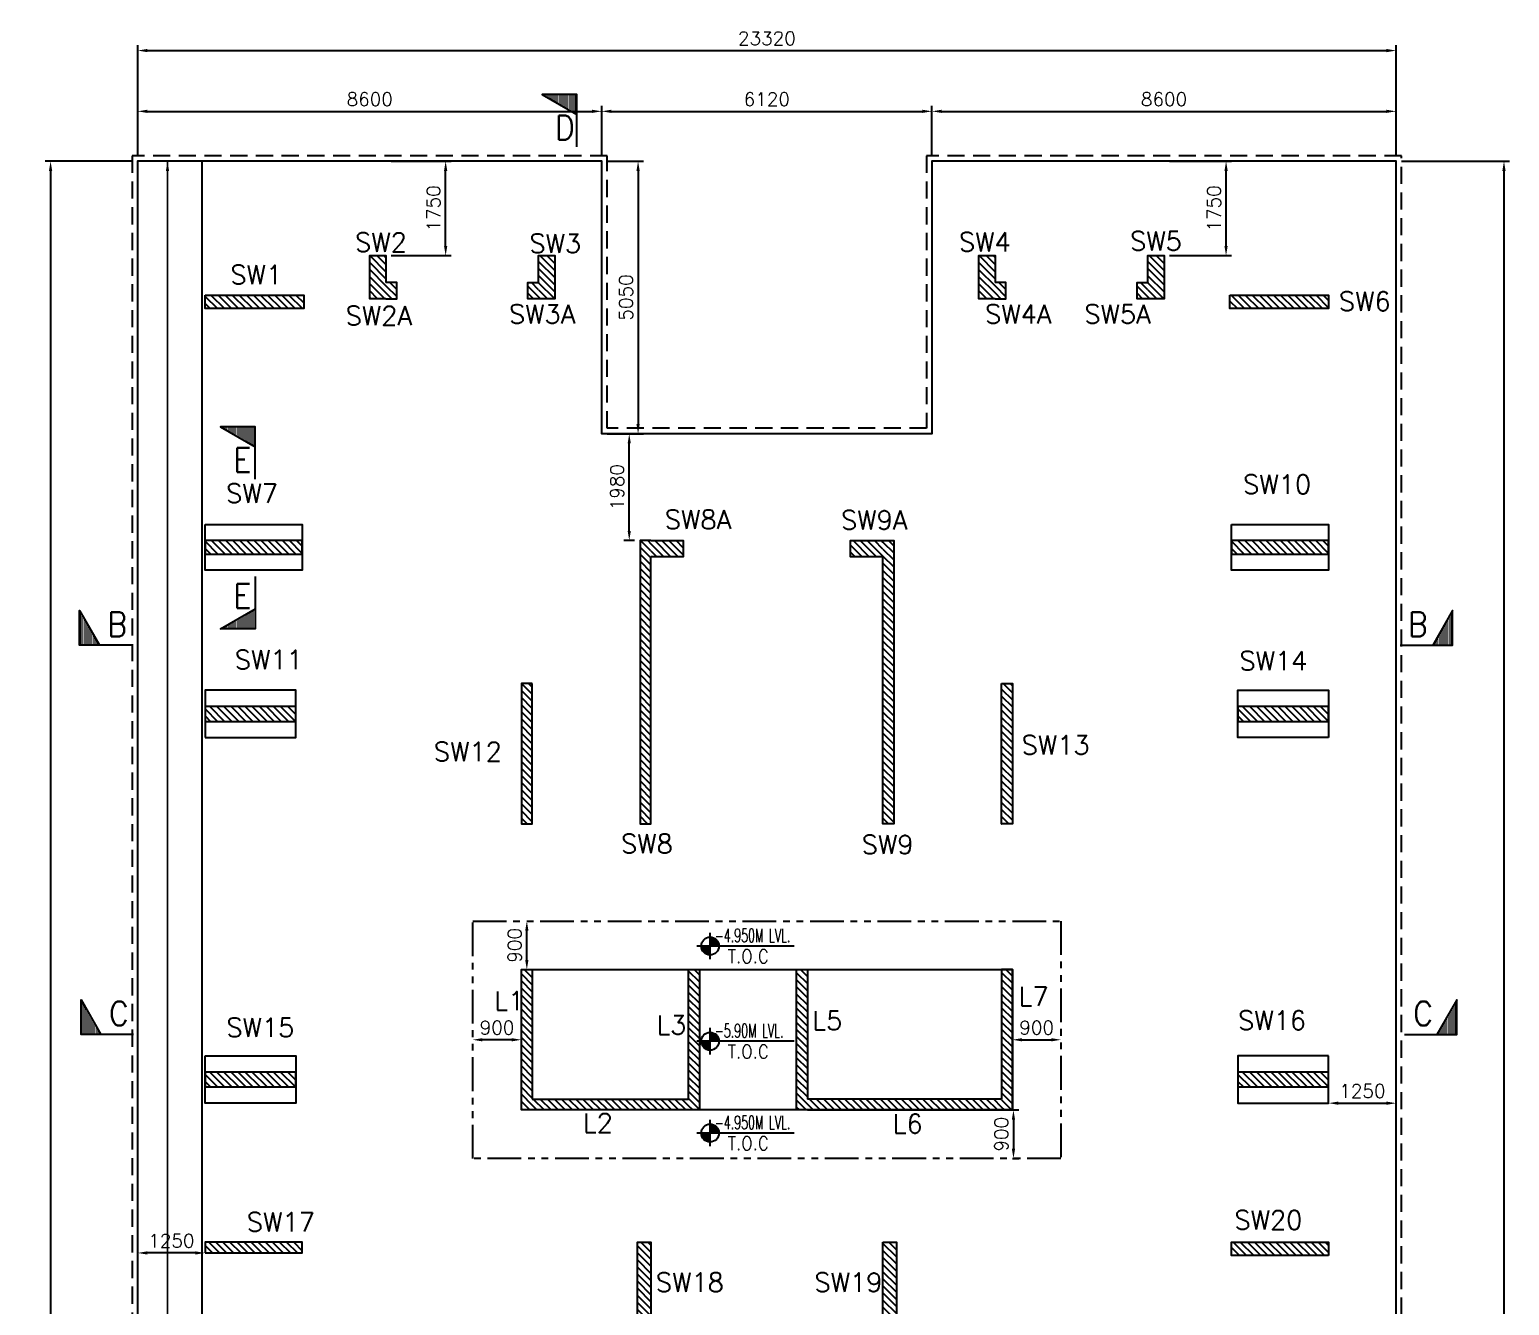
# Model space of a CAD drawing. Extents: x 493682 to 1244665, y -124941 to -2846.
# Drawn here: x 532497 to 559919, y -26829 to -3188 of the extents above; entities that cross this region are included whole.
import ezdxf

# ---------------------------------------------------------------- set-up
doc = ezdxf.new("R2010")
doc.units = 0
doc.header["$MEASUREMENT"] = 0
doc.header["$PDMODE"] = 34
doc.header["$PDSIZE"] = 50
doc.linetypes.add('HIDDEN', pattern=[9.525, 6.35, -3.175])
doc.linetypes.add('PHANTOM4', pattern=[0.625, 0.3125, -0.0625, 0.0625, -0.0625, 0.0625, -0.0625])
for name, color, linetype in [('001 Y.DIR', 92, 'Continuous'), ('003 5.875M', 123, 'Continuous'), ('02BEAM TEXT', 3, 'Continuous'), ('04 FOOTING', 2, 'Continuous'), ('16 SECT-MKD', 1, 'Continuous'), ('16 SECT-NO', 1, 'Continuous'), ('18 COL. TEXT', 1, 'Continuous'), ('19 COLUMN', 1, 'Continuous'), ('22222', 63, 'Continuous'), ('25 hatch', 8, 'Continuous'), ('26 HT (PCC)', 8, 'Continuous')]:
    doc.layers.add(name, color=color, linetype=linetype)
doc.styles.add('ROMAND', font='simplex.shx', dxfattribs={"width": 0.85})
doc.styles.add('ROMANS', font='simplex.shx')
doc.dimstyles.new('SDU-II', dxfattribs={"dimscale": 100, "dimtxt": 2.5, "dimasz": 1.8, "dimexe": 1, "dimexo": 1, "dimgap": 1, "dimtad": 1, "dimdec": 0, "dimzin": 0, "dimdsep": 46, "dimtxsty": 'ROMANS', "dimcen": 0.09, "dimclrd": 5, "dimclre": 5, "dimclrt": 4, "dimadec": 0, "dimazin": 0, "dimtfac": 1, "dimtdec": 0, "dimtmove": 1, "dimatfit": 3, "dimfxl": 1, "dimtolj": 1, "dimtzin": 0, "dimlwd": 9, "dimlwe": 0, "dimarcsym": 1})
doc.dimstyles.get("Standard").update_dxf_attribs({"dimscale": 100, "dimtxt": 2.5, "dimasz": 1.8, "dimexe": 1, "dimexo": 1, "dimgap": 1, "dimtad": 1, "dimdec": 0, "dimzin": 0, "dimdsep": 46, "dimtxsty": 'ROMANS', "dimcen": 0, "dimclrd": 5, "dimclre": 5, "dimclrt": 4, "dimadec": 0, "dimazin": 0, "dimtfac": 1, "dimtdec": 4, "dimtofl": 0, "dimtmove": 2, "dimatfit": 3, "dimfxl": 1, "dimtolj": 1, "dimtzin": 0, "dimlwe": -1, "dimarcsym": 0})
pattern_1 = [(90, (614748.69, -54345.496), (-19.2, 4e-15), [0, -19.2])]
pattern_2 = [(90, (477646.1, -54345.496), (19.2, 4e-15), [0, -19.2])]
pattern_3 = [(90, (614718.282, -47132.961), (-19.2, 4e-15), [0, -19.2])]
pattern_4 = [(90, (477568.533, -47132.961), (19.2, 4e-15), [0, -19.2])]
pattern_5 = [(315, (-18882.915, -74416.34), (65.63609, 65.63609), [])]

# ---------------------------------------------------------------- blocks, each defined once
blk = doc.blocks.new('*D0')
at = {"color": 5, "linetype": 'Continuous', "transparency": 16777216}
for p, q in [((557920, -5627), (559919, -5627)), ((557920, -56907), (559919, -56907))]:
    blk.add_line(p, q, dxfattribs=at)
at = {"color": 5, "linetype": 'Continuous', "lineweight": -2, "transparency": 16777216}
blk.add_line((559819, -5807), (559819, -56727), dxfattribs=at)
at = {"color": 5, "transparency": 16777216}
for points in [[(559849, -5807), (559789, -5807), (559819, -5627)], [(559789, -56727), (559849, -56727), (559819, -56907)]]:
    blk.add_solid(points, dxfattribs=at)
at = {"layer": 'DEFPOINTS', "color": 0, "transparency": 16777216}
for p in [(557820, -5627), (557820, -56907), (559819, -56907)]:
    blk.add_point(p, dxfattribs=at)
at = {"color": 4, "transparency": 16777216, "insert": (559594, -31267), "char_height": 250, "attachment_point": 5, "rotation": 90, "style": 'ROMANS'}
blk.add_mtext('\\A1;51280', dxfattribs=at)
blk = doc.blocks.new('*D1')
at = {"color": 5, "linetype": 'Continuous', "transparency": 16777216}
for p, q in [((534500, -5527), (534500, -4603)), ((543099, -5527), (543099, -4603))]:
    blk.add_line(p, q, dxfattribs=at)
at = {"color": 5, "linetype": 'Continuous', "lineweight": -2, "transparency": 16777216}
blk.add_line((534680, -4703), (542919, -4703), dxfattribs=at)
at = {"color": 5, "transparency": 16777216}
for points in [[(534680, -4673), (534680, -4733), (534500, -4703)], [(542919, -4733), (542919, -4673), (543099, -4703)]]:
    blk.add_solid(points, dxfattribs=at)
at = {"layer": 'DEFPOINTS', "color": 0, "transparency": 16777216}
for p in [(543099, -4703), (534500, -5627), (543099, -5627)]:
    blk.add_point(p, dxfattribs=at)
at = {"color": 4, "transparency": 16777216, "insert": (538800, -4478), "char_height": 250, "attachment_point": 5, "style": 'ROMANS'}
blk.add_mtext('\\A1;8600', dxfattribs=at)
blk = doc.blocks.new('*D2')
at = {"color": 5, "linetype": 'Continuous', "transparency": 16777216}
for p, q in [((543099, -5527), (543099, -4603)), ((549219, -5527), (549219, -4603))]:
    blk.add_line(p, q, dxfattribs=at)
at = {"color": 5, "linetype": 'Continuous', "lineweight": -2, "transparency": 16777216}
blk.add_line((543279, -4703), (549039, -4703), dxfattribs=at)
at = {"color": 5, "transparency": 16777216}
for points in [[(543279, -4673), (543279, -4733), (543099, -4703)], [(549039, -4733), (549039, -4673), (549219, -4703)]]:
    blk.add_solid(points, dxfattribs=at)
at = {"layer": 'DEFPOINTS', "color": 0, "transparency": 16777216}
for p in [(549219, -4703), (543099, -5627), (549219, -5627)]:
    blk.add_point(p, dxfattribs=at)
at = {"color": 4, "transparency": 16777216, "insert": (546159, -4478), "char_height": 250, "attachment_point": 5, "style": 'ROMANS'}
blk.add_mtext('\\A1;6120', dxfattribs=at)
blk = doc.blocks.new('*D3')
at = {"color": 5, "linetype": 'Continuous', "transparency": 16777216}
for p, q in [((549219, -5527), (549219, -4603)), ((557820, -5527), (557820, -4603))]:
    blk.add_line(p, q, dxfattribs=at)
at = {"color": 5, "linetype": 'Continuous', "lineweight": -2, "transparency": 16777216}
blk.add_line((549399, -4703), (557640, -4703), dxfattribs=at)
at = {"color": 5, "transparency": 16777216}
for points in [[(549399, -4673), (549399, -4733), (549219, -4703)], [(557640, -4733), (557640, -4673), (557820, -4703)]]:
    blk.add_solid(points, dxfattribs=at)
at = {"layer": 'DEFPOINTS', "color": 0, "transparency": 16777216}
for p in [(557820, -4703), (549219, -5627), (557820, -5627)]:
    blk.add_point(p, dxfattribs=at)
at = {"color": 4, "transparency": 16777216, "insert": (553519, -4478), "char_height": 250, "attachment_point": 5, "style": 'ROMANS'}
blk.add_mtext('\\A1;8600', dxfattribs=at)
blk = doc.blocks.new('*D4')
at = {"color": 5, "linetype": 'Continuous', "transparency": 16777216}
for p, q in [((534500, -5527), (534500, -3477)), ((557820, -5527), (557820, -3477))]:
    blk.add_line(p, q, dxfattribs=at)
at = {"color": 5, "linetype": 'Continuous', "lineweight": -2, "transparency": 16777216}
blk.add_line((534680, -3577), (557640, -3577), dxfattribs=at)
at = {"color": 5, "transparency": 16777216}
for points in [[(534680, -3547), (534680, -3607), (534500, -3577)], [(557640, -3607), (557640, -3547), (557820, -3577)]]:
    blk.add_solid(points, dxfattribs=at)
at = {"layer": 'DEFPOINTS', "color": 0, "transparency": 16777216}
for p in [(557820, -3577), (534500, -5627), (557820, -5627)]:
    blk.add_point(p, dxfattribs=at)
at = {"color": 4, "transparency": 16777216, "insert": (546160, -3352), "char_height": 250, "attachment_point": 5, "style": 'ROMANS'}
blk.add_mtext('\\A1;23320', dxfattribs=at)
blk = doc.blocks.new('*D5')
at = {"color": 5, "linetype": 'Continuous', "transparency": 16777216}
for p, q in [((534400, -5627), (532786, -5627)), ((534400, -55397), (532786, -55397))]:
    blk.add_line(p, q, dxfattribs=at)
at = {"color": 5, "linetype": 'Continuous', "lineweight": -2, "transparency": 16777216}
blk.add_line((532886, -5807), (532886, -55217), dxfattribs=at)
at = {"color": 5, "transparency": 16777216}
for points in [[(532916, -5807), (532856, -5807), (532886, -5627)], [(532856, -55217), (532916, -55217), (532886, -55397)]]:
    blk.add_solid(points, dxfattribs=at)
at = {"layer": 'DEFPOINTS', "color": 0, "transparency": 16777216}
for p in [(534500, -5627), (532886, -55397), (534500, -55397)]:
    blk.add_point(p, dxfattribs=at)
at = {"color": 4, "transparency": 16777216, "insert": (532661, -30512), "char_height": 250, "attachment_point": 5, "rotation": 90, "style": 'ROMANS'}
blk.add_mtext('\\A1;49770', dxfattribs=at)
blk = doc.blocks.new('*D16')
at = {"color": 5, "linetype": 'Continuous', "transparency": 16777216}
for p, q in [((543709, -10677), (543509, -10677)), ((543709, -12657), (543509, -12657))]:
    blk.add_line(p, q, dxfattribs=at)
at = {"color": 5, "linetype": 'Continuous', "lineweight": -2, "transparency": 16777216}
blk.add_line((543609, -12477), (543609, -10857), dxfattribs=at)
at = {"color": 5, "transparency": 16777216}
for points in [[(543639, -10857), (543579, -10857), (543609, -10677)], [(543579, -12477), (543639, -12477), (543609, -12657)]]:
    blk.add_solid(points, dxfattribs=at)
at = {"layer": 'DEFPOINTS', "color": 0, "transparency": 16777216}
for p in [(543609, -10677), (543809, -10677), (543809, -12657)]:
    blk.add_point(p, dxfattribs=at)
at = {"color": 4, "transparency": 16777216, "insert": (543384, -11667), "char_height": 250, "attachment_point": 5, "rotation": 90, "style": 'ROMANS'}
blk.add_mtext('\\A1;1980', dxfattribs=at)
blk = doc.blocks.new('zw$DB44')
at = {"layer": '25 hatch', "linetype": 'Continuous', "ltscale": 5}
h = blk.add_hatch(dxfattribs=at)
h.set_pattern_fill('ANSI31', color=256, scale=29.235733, angle=270, style=0)
h.set_pattern_definition(pattern_5)
h.paths.add_polyline_path([(-150, 0), (150, 0), (150, -800), (-150, -800)])
h = blk.add_hatch(dxfattribs=at)
h.set_pattern_fill('ANSI31', color=256, scale=29.235733, angle=270, style=0)
h.set_pattern_definition(pattern_5)
h.paths.add_polyline_path([(14270, 0), (14570, 0), (14570, -800), (14270, -800)])
h = blk.add_hatch(dxfattribs=at)
h.set_pattern_fill('ANSI31', color=256, scale=29.235733, angle=270, style=0)
h.set_pattern_definition(pattern_5)
h.paths.add_polyline_path([(2980, 0), (3280, 0), (3280, -800), (2980, -800)])
h = blk.add_hatch(dxfattribs=at)
h.set_pattern_fill('ANSI31', color=256, scale=29.235733, angle=270, style=0)
h.set_pattern_definition(pattern_5)
h.paths.add_polyline_path([(11140, 0), (11440, 0), (11440, -800), (11140, -800)])
h = blk.add_hatch(dxfattribs=at)
h.set_pattern_fill('ANSI31', color=256, scale=29.235733, angle=270, style=0)
h.set_pattern_definition(pattern_5)
h.paths.add_polyline_path([(150, -800), (350, -800), (350, -500), (150, -500)])
h = blk.add_hatch(dxfattribs=at)
h.set_pattern_fill('ANSI31', color=256, scale=29.235733, angle=270, style=0)
h.set_pattern_definition(pattern_5)
h.paths.add_polyline_path([(2780, -500), (2980, -500), (2980, -800), (2780, -800)])
h = blk.add_hatch(dxfattribs=at)
h.set_pattern_fill('ANSI31', color=256, scale=29.235733, angle=270, style=0)
h.set_pattern_definition(pattern_5)
h.paths.add_polyline_path([(11440, -800), (11640, -800), (11640, -500), (11440, -500)])
h = blk.add_hatch(dxfattribs=at)
h.set_pattern_fill('ANSI31', color=256, scale=29.235733, angle=270, style=0)
h.set_pattern_definition(pattern_5)
h.paths.add_polyline_path([(14270, -800), (14070, -800), (14070, -500), (14270, -500)])
h = blk.add_hatch(dxfattribs=at)
h.set_pattern_fill('ANSI31', color=256, scale=29.235733, angle=270, style=0)
h.set_pattern_definition(pattern_5)
h.paths.add_polyline_path([(-3200, -731), (-1370, -731), (-1370, -981), (-3200, -981)])
h = blk.add_hatch(dxfattribs=at)
h.set_pattern_fill('ANSI31', color=256, scale=29.235733, angle=270, style=0)
h.set_pattern_definition(pattern_5)
h.paths.add_polyline_path([(15790, -731), (17620, -731), (17620, -981), (15790, -981)])
h = blk.add_hatch(dxfattribs=at)
h.set_pattern_fill('ANSI31', color=256, scale=29.235733, angle=270, style=0)
h.set_pattern_definition([(315, (-18882.915, -73966.34), (65.63609, 65.63609), [])])
h.paths.add_polyline_path([(-3200, -5530), (-3200, -5280), (-1400, -5280), (-1400, -5530)])
h = blk.add_hatch(dxfattribs=at)
h.set_pattern_fill('ANSI31', color=256, scale=29.235733, angle=270, style=0)
h.set_pattern_definition(pattern_5)
h.paths.add_polyline_path([(4860, -10530), (5060, -10530), (5060, -5280), (4860, -5280)])
h = blk.add_hatch(dxfattribs=at)
h.set_pattern_fill('ANSI31', color=256, scale=29.235733, angle=270, style=0)
h.set_pattern_definition(pattern_5)
h.paths.add_polyline_path([(5060, -5280), (5660, -5280), (5660, -5580), (5060, -5580)])
h = blk.add_hatch(dxfattribs=at)
h.set_pattern_fill('ANSI31', color=256, scale=29.235733, angle=270, style=0)
h.set_pattern_definition(pattern_5)
h.paths.add_polyline_path([(8760, -5280), (9360, -5280), (9360, -5580), (8760, -5580)])
h = blk.add_hatch(dxfattribs=at)
h.set_pattern_fill('ANSI31', color=256, scale=29.235733, angle=270, style=0)
h.set_pattern_definition(pattern_5)
h.paths.add_polyline_path([(9360, -5280), (9560, -5280), (9560, -10530), (9360, -10530)])
h = blk.add_hatch(dxfattribs=at)
h.set_pattern_fill('ANSI31', color=256, scale=29.235733, angle=270, style=0)
h.set_pattern_definition([(315, (137.085, -73966.34), (65.63609, 65.63609), [])])
h.paths.add_polyline_path([(15820, -5530), (15820, -5280), (17620, -5280), (17620, -5530)])
h = blk.add_hatch(dxfattribs=at)
h.set_pattern_fill('ANSI31', color=256, scale=29.235733, angle=270, style=0)
h.set_pattern_definition(pattern_5)
h.paths.add_polyline_path([(2860, -7930), (2660, -7930), (2660, -10530), (2860, -10530)])
h = blk.add_hatch(dxfattribs=at)
h.set_pattern_fill('ANSI31', color=256, scale=29.235733, angle=270, style=0)
h.set_pattern_definition(pattern_5)
h.paths.add_polyline_path([(11560, -7930), (11760, -7930), (11760, -10530), (11560, -10530)])
h = blk.add_hatch(dxfattribs=at)
h.set_pattern_fill('ANSI31', color=256, scale=29.235733, angle=270, style=0)
h.set_pattern_definition([(315, (-18882.915, -74841.34), (65.63609, 65.63609), [])])
h.paths.add_polyline_path([(-1520, -8630), (-1520, -8355), (-3200, -8355), (-3200, -8630)])
h = blk.add_hatch(dxfattribs=at)
h.set_pattern_fill('ANSI31', color=256, scale=29.235733, angle=270, style=0)
h.set_pattern_definition([(315, (257.085, -74841.34), (65.63609, 65.63609), [])])
h.paths.add_polyline_path([(17620, -8630), (17620, -8355), (15940, -8355), (15940, -8630)])
h = blk.add_hatch(dxfattribs=at)
h.set_pattern_fill('ANSI31', color=256, scale=29.235733, angle=270, style=0)
h.set_pattern_definition(pattern_5)
h.paths.add_polyline_path([(2860, -15830), (2660, -15830), (2660, -13230), (2860, -13230)])
h = blk.add_hatch(dxfattribs=at)
h.set_pattern_fill('ANSI31', color=256, scale=29.235733, angle=270, style=0)
h.set_pattern_definition(pattern_5)
h.paths.add_polyline_path([(5760, -13230), (5960, -13230), (5960, -15830), (5760, -15830)])
h = blk.add_hatch(dxfattribs=at)
h.set_pattern_fill('ANSI31', color=256, scale=29.235733, angle=270, style=0)
h.set_pattern_definition(pattern_5)
h.paths.add_polyline_path([(7760, -13230), (7960, -13230), (7960, -15830), (7760, -15830)])
h = blk.add_hatch(dxfattribs=at)
h.set_pattern_fill('ANSI31', color=256, scale=29.235733, angle=270, style=0)
h.set_pattern_definition(pattern_5)
h.paths.add_polyline_path([(11560, -15830), (11760, -15830), (11760, -13230), (11560, -13230)])
h = blk.add_hatch(dxfattribs=at)
h.set_pattern_fill('ANSI31', color=256, scale=29.235733, angle=270, style=0)
h.set_pattern_definition([(315, (-18882.915, -81616.34), (65.63609, 65.63609), [])])
h.paths.add_polyline_path([(-1520, -15405), (-1520, -15130), (-3200, -15130), (-3200, -15405)])
h = blk.add_hatch(dxfattribs=at)
h.set_pattern_fill('ANSI31', color=256, scale=29.235733, angle=270, style=0)
h.set_pattern_definition([(315, (257.085, -81616.34), (65.63609, 65.63609), [])])
h.paths.add_polyline_path([(17620, -15405), (17620, -15130), (15940, -15130), (15940, -15405)])
h = blk.add_hatch(dxfattribs=at)
h.set_pattern_fill('ANSI31', color=256, scale=29.235733, angle=270, style=0)
h.set_pattern_definition(pattern_5)
h.paths.add_polyline_path([(5760, -15830), (2860, -15830), (2860, -15630), (5760, -15630)])
h = blk.add_hatch(dxfattribs=at)
h.set_pattern_fill('ANSI31', color=256, scale=29.235733, angle=270, style=0)
h.set_pattern_definition(pattern_5)
h.paths.add_polyline_path([(7960, -15830), (11560, -15830), (11560, -15630), (7960, -15630)])
h = blk.add_hatch(dxfattribs=at)
h.set_pattern_fill('ANSI31', color=256, scale=29.235733, angle=270, style=0)
h.set_pattern_definition(pattern_5)
h.paths.add_polyline_path([(-3200, -18480), (-1400, -18480), (-1400, -18280), (-3200, -18280)])
h = blk.add_hatch(dxfattribs=at)
h.set_pattern_fill('ANSI31', color=256, scale=29.235733, angle=270, style=0)
h.set_pattern_definition(pattern_5)
h.paths.add_polyline_path([(5060, -19705), (4810, -19705), (4810, -18280), (5060, -18280)])
h = blk.add_hatch(dxfattribs=at)
h.set_pattern_fill('ANSI31', color=256, scale=29.235733, angle=270, style=0)
h.set_pattern_definition(pattern_5)
h.paths.add_polyline_path([(9360, -18280), (9610, -18280), (9610, -19705), (9360, -19705)])
h = blk.add_hatch(dxfattribs=at)
h.set_pattern_fill('ANSI31', color=256, scale=29.235733, angle=270, style=0)
h.set_pattern_definition([(315, (-18882.915, -74466.34), (65.63609, 65.63609), [])])
h.paths.add_polyline_path([(17620, -18530), (15820, -18530), (15820, -18280), (17620, -18280)])
at = {"layer": '19 COLUMN'}
for points in [[(150, -800), (-150, -800), (-150, 0), (150, 0), (150, -500)], [(14270, -500), (14270, 0), (14570, 0), (14570, -800), (14270, -800)], [(2980, -500), (2980, 0), (3280, 0), (3280, -800), (2980, -800)], [(11440, -800), (11140, -800), (11140, 0), (11440, 0), (11440, -500)], [(150, -800), (350, -800), (350, -500), (150, -500)], [(2980, -800), (2780, -800), (2780, -500), (2980, -500)], [(11440, -800), (11640, -800), (11640, -500), (11440, -500)], [(14270, -800), (14070, -800), (14070, -500), (14270, -500)], [(5060, -5280), (4860, -5280), (4860, -10530), (5060, -10530), (5060, -5580)], [(5060, -5280), (5660, -5280), (5660, -5580), (5060, -5580)], [(9360, -5580), (8760, -5580), (8760, -5280), (9360, -5280)], [(9360, -5280), (9560, -5280), (9560, -10530), (9360, -10530), (9360, -5580)], [(2860, -15830), (2660, -15830), (2660, -13230), (2860, -13230), (2860, -15630)], [(5760, -15630), (5760, -13230), (5960, -13230), (5960, -15830), (5760, -15830), (5760, -15830)], [(7960, -15830), (7760, -15830), (7760, -13230), (7960, -13230), (7960, -15630)], [(11560, -15830), (11760, -15830), (11760, -13230), (11560, -13230), (11560, -15630)], [(2860, -15630), (5760, -15630)], [(11560, -15630), (7960, -15630)], [(5760, -15830), (2860, -15830), (2860, -15830)], [(7960, -15830), (11560, -15830), (11560, -15830)]]:
    blk.add_lwpolyline(points, dxfattribs=at)
for points in [[(-3200, -731), (-1370, -731), (-1370, -981), (-3200, -981)], [(15790, -731), (17620, -731), (17620, -981), (15790, -981)], [(-3200, -4980), (-1400, -4980), (-1400, -5830), (-3200, -5830)], [(15820, -4980), (17620, -4980), (17620, -5830), (15820, -5830)], [(-1400, -5530), (-1400, -5280), (-3200, -5280), (-3200, -5530)], [(17620, -5530), (17620, -5280), (15820, -5280), (15820, -5530)], [(2860, -7930), (2660, -7930), (2660, -10530), (2860, -10530)], [(11560, -7930), (11760, -7930), (11760, -10530), (11560, -10530)], [(-3200, -8930), (-1520, -8930), (-1520, -8055), (-3200, -8055)], [(17620, -8930), (15940, -8930), (15940, -8055), (17620, -8055)], [(-1520, -8630), (-1520, -8355), (-3200, -8355), (-3200, -8630)], [(17620, -8630), (17620, -8355), (15940, -8355), (15940, -8630)], [(-3200, -14830), (-1520, -14830), (-1520, -15705), (-3200, -15705)], [(17620, -14830), (15940, -14830), (15940, -15705), (17620, -15705)], [(-1520, -15405), (-1520, -15130), (-3200, -15130), (-3200, -15405)], [(17620, -15405), (17620, -15130), (15940, -15130), (15940, -15405)], [(-3200, -18480), (-1400, -18480), (-1400, -18280), (-3200, -18280)], [(5060, -19705), (4810, -19705), (4810, -18280), (5060, -18280)], [(9360, -18280), (9610, -18280), (9610, -19705), (9360, -19705)], [(17620, -18530), (15820, -18530), (15820, -18280), (17620, -18280)]]:
    blk.add_lwpolyline(points, close=True, dxfattribs=at)
blk = doc.blocks.new('*D37')
at = {"color": 5, "linetype": 'Continuous', "transparency": 16777216}
for p, q in [((541709, -19707), (541811, -19707)), ((541709, -20607), (541811, -20607))]:
    blk.add_line(p, q, dxfattribs=at)
at = {"color": 5, "linetype": 'Continuous', "lineweight": -2, "transparency": 16777216}
blk.add_line((541711, -20427), (541711, -19887), dxfattribs=at)
at = {"color": 5, "transparency": 16777216}
for points in [[(541741, -19887), (541681, -19887), (541711, -19707)], [(541681, -20427), (541741, -20427), (541711, -20607)]]:
    blk.add_solid(points, dxfattribs=at)
at = {"layer": 'DEFPOINTS', "color": 0, "transparency": 16777216}
for p in [(541609, -19707), (541711, -19707), (541609, -20607)]:
    blk.add_point(p, dxfattribs=at)
at = {"color": 4, "transparency": 16777216, "insert": (541486, -20157), "char_height": 250, "attachment_point": 5, "rotation": 90, "style": 'ROMANS'}
blk.add_mtext('\\A1;900', dxfattribs=at)
blk = doc.blocks.new('*D38')
at = {"color": 5, "linetype": 'Continuous', "lineweight": -2, "transparency": 16777216}
blk.add_line((541429, -21907), (540889, -21907), dxfattribs=at)
at = {"color": 5, "linetype": 'Continuous', "transparency": 16777216}
for p, q in [((540709, -22007), (540709, -22007)), ((541609, -22007), (541609, -22007))]:
    blk.add_line(p, q, dxfattribs=at)
at = {"color": 5, "transparency": 16777216}
for points in [[(540889, -21877), (540889, -21937), (540709, -21907)], [(541429, -21937), (541429, -21877), (541609, -21907)]]:
    blk.add_solid(points, dxfattribs=at)
at = {"layer": 'DEFPOINTS', "color": 0, "transparency": 16777216}
for p in [(540709, -21907), (540709, -21907), (541609, -21907)]:
    blk.add_point(p, dxfattribs=at)
at = {"color": 4, "transparency": 16777216, "insert": (541159, -21682), "char_height": 250, "attachment_point": 5, "style": 'ROMANS'}
blk.add_mtext('\\A1;900', dxfattribs=at)
blk = doc.blocks.new('*D39')
at = {"color": 5, "linetype": 'Continuous', "transparency": 16777216}
for p, q in [((550709, -21807), (550709, -21807)), ((551609, -21807), (551609, -21807))]:
    blk.add_line(p, q, dxfattribs=at)
at = {"color": 5, "linetype": 'Continuous', "lineweight": -2, "transparency": 16777216}
blk.add_line((550889, -21907), (551429, -21907), dxfattribs=at)
at = {"color": 5, "transparency": 16777216}
for points in [[(550889, -21877), (550889, -21937), (550709, -21907)], [(551429, -21937), (551429, -21877), (551609, -21907)]]:
    blk.add_solid(points, dxfattribs=at)
at = {"layer": 'DEFPOINTS', "color": 0, "transparency": 16777216}
for p in [(550709, -21907), (551609, -21907), (551609, -21907)]:
    blk.add_point(p, dxfattribs=at)
at = {"color": 4, "transparency": 16777216, "insert": (551159, -21682), "char_height": 250, "attachment_point": 5, "rotation": 0.0008, "style": 'ROMANS'}
blk.add_mtext('\\A1;900', dxfattribs=at)
blk = doc.blocks.new('*D40')
at = {"color": 5, "linetype": 'Continuous', "transparency": 16777216}
for p, q in [((550709, -23207), (550829, -23207)), ((550709, -24107), (550829, -24107))]:
    blk.add_line(p, q, dxfattribs=at)
at = {"color": 5, "linetype": 'Continuous', "lineweight": -2, "transparency": 16777216}
blk.add_line((550729, -23387), (550729, -23927), dxfattribs=at)
at = {"color": 5, "transparency": 16777216}
for points in [[(550759, -23387), (550699, -23387), (550729, -23207)], [(550699, -23927), (550759, -23927), (550729, -24107)]]:
    blk.add_solid(points, dxfattribs=at)
at = {"layer": 'DEFPOINTS', "color": 0, "transparency": 16777216}
for p in [(550609, -23207), (550609, -24107), (550729, -24107)]:
    blk.add_point(p, dxfattribs=at)
at = {"color": 4, "transparency": 16777216, "insert": (550504, -23657), "char_height": 250, "attachment_point": 5, "rotation": 90, "style": 'ROMANS'}
blk.add_mtext('\\A1;900', dxfattribs=at)
blk = doc.blocks.new('*D313')
at = {"color": 5, "transparency": 16777216}
for p, q in [((543200, -5627), (543873, -5627)), ((543200, -10677), (543873, -10677))]:
    blk.add_line(p, q, dxfattribs=at)
at = {"color": 5, "lineweight": -2, "transparency": 16777216}
blk.add_line((543773, -5807), (543773, -10497), dxfattribs=at)
at = {"color": 5, "transparency": 16777216}
for points in [[(543803, -5807), (543743, -5807), (543773, -5627)], [(543743, -10497), (543803, -10497), (543773, -10677)]]:
    blk.add_solid(points, dxfattribs=at)
at = {"layer": 'DEFPOINTS', "color": 0, "transparency": 16777216}
for p in [(543100, -5627), (543100, -10677), (543773, -10677)]:
    blk.add_point(p, dxfattribs=at)
at = {"color": 4, "transparency": 16777216, "insert": (543548, -8152), "char_height": 250, "attachment_point": 5, "rotation": 90, "style": 'ROMANS'}
blk.add_mtext('\\A1;5050', dxfattribs=at)
blk = doc.blocks.new('*D345')
at = {"color": 5, "transparency": 16777216}
for p, q in [((539200, -5627), (540307, -5627)), ((539200, -7377), (540307, -7377))]:
    blk.add_line(p, q, dxfattribs=at)
at = {"color": 5, "lineweight": -2, "transparency": 16777216}
blk.add_line((540207, -7197), (540207, -5807), dxfattribs=at)
at = {"color": 5, "transparency": 16777216}
for points in [[(540237, -5807), (540177, -5807), (540207, -5627)], [(540177, -7197), (540237, -7197), (540207, -7377)]]:
    blk.add_solid(points, dxfattribs=at)
at = {"layer": 'DEFPOINTS', "color": 0, "transparency": 16777216}
for p in [(539100, -5627), (540207, -5627), (539100, -7377)]:
    blk.add_point(p, dxfattribs=at)
at = {"color": 4, "transparency": 16777216, "insert": (539982, -6502), "char_height": 250, "attachment_point": 5, "rotation": 90, "style": 'ROMANS'}
blk.add_mtext('\\A1;1750', dxfattribs=at)
blk = doc.blocks.new('*D347')
at = {"color": 5, "transparency": 16777216}
for p, q in [((553620, -5627), (554769, -5627)), ((553620, -7377), (554769, -7377))]:
    blk.add_line(p, q, dxfattribs=at)
at = {"color": 5, "lineweight": -2, "transparency": 16777216}
blk.add_line((554669, -7197), (554669, -5807), dxfattribs=at)
at = {"color": 5, "transparency": 16777216}
for points in [[(554699, -5807), (554639, -5807), (554669, -5627)], [(554639, -7197), (554699, -7197), (554669, -7377)]]:
    blk.add_solid(points, dxfattribs=at)
at = {"layer": 'DEFPOINTS', "color": 0, "transparency": 16777216}
for p in [(553520, -5627), (554669, -5627), (553520, -7377)]:
    blk.add_point(p, dxfattribs=at)
at = {"color": 4, "transparency": 16777216, "insert": (554444, -6502), "char_height": 250, "attachment_point": 5, "rotation": 90, "style": 'ROMANS'}
blk.add_mtext('\\A1;1750', dxfattribs=at)
blk = doc.blocks.new('*D351')
at = {"color": 5, "transparency": 16777216}
for p, q in [((556569, -22982), (556569, -22982)), ((557820, -22982), (557820, -22982))]:
    blk.add_line(p, q, dxfattribs=at)
at = {"color": 5, "lineweight": -2, "transparency": 16777216}
blk.add_line((556749, -23082), (557640, -23082), dxfattribs=at)
at = {"color": 5, "transparency": 16777216}
for points in [[(556749, -23052), (556749, -23112), (556569, -23082)], [(557640, -23112), (557640, -23052), (557820, -23082)]]:
    blk.add_solid(points, dxfattribs=at)
at = {"layer": 'DEFPOINTS', "color": 0, "transparency": 16777216}
for p in [(556569, -23082), (557820, -23082), (557820, -23082)]:
    blk.add_point(p, dxfattribs=at)
at = {"color": 4, "transparency": 16777216, "insert": (557195, -22857), "char_height": 250, "attachment_point": 5, "style": 'ROMANS'}
blk.add_mtext('\\A1;1250', dxfattribs=at)
blk = doc.blocks.new('*D352')
at = {"color": 5, "transparency": 16777216}
for p, q in [((534500, -25757), (534500, -25757)), ((535749, -25757), (535749, -25757))]:
    blk.add_line(p, q, dxfattribs=at)
at = {"color": 5, "lineweight": -2, "transparency": 16777216}
blk.add_line((535569, -25857), (534680, -25857), dxfattribs=at)
at = {"color": 5, "transparency": 16777216}
for points in [[(534680, -25827), (534680, -25887), (534500, -25857)], [(535569, -25887), (535569, -25827), (535749, -25857)]]:
    blk.add_solid(points, dxfattribs=at)
at = {"layer": 'DEFPOINTS', "color": 0, "transparency": 16777216}
for p in [(534500, -25857), (534500, -25857), (535749, -25857)]:
    blk.add_point(p, dxfattribs=at)
at = {"color": 4, "transparency": 16777216, "insert": (535124, -25632), "char_height": 250, "attachment_point": 5, "style": 'ROMANS'}
blk.add_mtext('\\A1;1250', dxfattribs=at)

msp = doc.modelspace()

# ---------------------------------------------------------------- hatches: boundary and pattern name
h = msp.add_hatch()
h.set_pattern_fill('ANSI31', color=5, scale=8.105755, style=0)
h.set_pattern_definition([(45, (534842.7065, -28099.0642), (-0.71645428, 0.71645427), [])])
h.paths.add_polyline_path([(544941.8, -20169.8, 0.4142136), (545107, -20335.1), (545107, -20169.8)])
h.paths.add_polyline_path([(545107, -20169.8), (545272.3, -20169.8, 0.4142136), (545107, -20004.6)])
h = msp.add_hatch()
h.set_pattern_fill('ANSI31', color=5, scale=8.105755, style=0)
h.set_pattern_definition([(45, (534842.7065, -29864.0642), (-0.71645428, 0.71645427), [])])
h.paths.add_polyline_path([(544941.8, -21934.8, 0.4142136), (545107, -22100.1), (545107, -21934.8)])
h.paths.add_polyline_path([(545107, -21934.8), (545272.3, -21934.8, 0.4142136), (545107, -21769.6)])
h = msp.add_hatch()
h.set_pattern_fill('ANSI31', color=5, scale=8.105755, style=0)
h.set_pattern_definition([(45, (534842.7065, -31564.5642), (-0.71645428, 0.71645427), [])])
h.paths.add_polyline_path([(544941.8, -23635.3, 0.4142136), (545107, -23800.6), (545107, -23635.3)])
h.paths.add_polyline_path([(545107, -23635.3), (545272.3, -23635.3, 0.4142136), (545107, -23470.1)])
at = {"layer": '16 SECT-MKD'}
h = msp.add_hatch(dxfattribs=at)
h.set_pattern_fill('SQDOTS', color=1, scale=19.2, angle=180, style=0)
h.set_pattern_definition([(180, (575174.688, -85689.734), (-5e-15, 19.2), [0, -19.2])])
h.paths.add_polyline_path([(542636.6, -4390.9), (542636.6, -4760.8), (541996, -4390.9)])
h = msp.add_hatch(dxfattribs=at)
h.set_pattern_fill('SQDOTS', color=1, scale=19.2, angle=180, style=0)
h.set_pattern_definition([(180, (569214.188, -91848.745), (-5e-15, 19.2), [0, -19.2])])
h.paths.add_polyline_path([(536676.1, -10549.9), (536676.1, -10919.8), (536035.5, -10549.9)])
h = msp.add_hatch(dxfattribs=at)
h.set_pattern_fill('SQDOTS', color=1, scale=19.2, angle=90, style=0)
h.set_pattern_definition(pattern_3)
h.paths.add_polyline_path([(533419.5, -14594.9), (533789.3, -14594.9), (533419.5, -13954.3)])
h = msp.add_hatch(dxfattribs=at)
h.set_pattern_fill('SQDOTS', color=1, scale=19.2, angle=90, style=0)
h.set_pattern_definition(pattern_3)
h.paths.add_polyline_path([(533419.5, -14594.9), (533789.3, -14594.9), (533419.5, -13954.3)])
h = msp.add_hatch(dxfattribs=at)
h.set_pattern_fill('SQDOTS', color=1, scale=19.2, angle=180, style=0)
h.set_pattern_definition([(180, (569214.188, 67004.347), (-5e-15, -19.2), [0, -19.2])])
h.paths.add_polyline_path([(536676.1, -14294.4), (536676.1, -13924.6), (536035.5, -14294.4)])
h = msp.add_hatch(dxfattribs=at)
h.set_pattern_fill('SQDOTS', color=1, scale=19.2, angle=90, style=0)
h.set_pattern_definition(pattern_4)
h.paths.add_polyline_path([(558867.3, -14594.9), (558497.5, -14594.9), (558867.3, -13954.3)])
h = msp.add_hatch(dxfattribs=at)
h.set_pattern_fill('SQDOTS', color=1, scale=19.2, angle=90, style=0)
h.set_pattern_definition(pattern_4)
h.paths.add_polyline_path([(558867.3, -14594.9), (558497.5, -14594.9), (558867.3, -13954.3)])
h = msp.add_hatch(dxfattribs=at)
h.set_pattern_fill('SQDOTS', color=1, scale=19.2, angle=90, style=0)
h.set_pattern_definition(pattern_1)
h.paths.add_polyline_path([(533449.9, -21807.4), (533819.7, -21807.4), (533449.9, -21166.8)])
h = msp.add_hatch(dxfattribs=at)
h.set_pattern_fill('SQDOTS', color=1, scale=19.2, angle=90, style=0)
h.set_pattern_definition(pattern_1)
h.paths.add_polyline_path([(533449.9, -21807.4), (533819.7, -21807.4), (533449.9, -21166.8)])
h = msp.add_hatch(dxfattribs=at)
h.set_pattern_fill('SQDOTS', color=1, scale=19.2, angle=90, style=0)
h.set_pattern_definition(pattern_2)
h.paths.add_polyline_path([(558944.9, -21807.4), (558575.1, -21807.4), (558944.9, -21166.8)])
h = msp.add_hatch(dxfattribs=at)
h.set_pattern_fill('SQDOTS', color=1, scale=19.2, angle=90, style=0)
h.set_pattern_definition(pattern_2)
h.paths.add_polyline_path([(558944.9, -21807.4), (558575.1, -21807.4), (558944.9, -21166.8)])

# ---------------------------------------------------------------- linework, layer by layer
at = {"color": 5}
for p, q in [((545107, -20416.1, 26076.1), (545107, -19923.5, 26076.1)), ((546668, -20169.8, -42485.1), (544860.7, -20169.8, 26076.1)), ((546668, -21934.8, -42485.1), (544860.7, -21934.8, 26076.1)), ((545107, -22181.1, 26076.1), (545107, -21688.5, 26076.1)), ((545107, -23881.6, 26076.1), (545107, -23389, 26076.1)), ((546668, -23635.3, -42485.1), (544860.7, -23635.3, 26076.1))]:
    msp.add_line(p, q, dxfattribs=at)
for centre in [(545107, -20169.8, 26076.1), (545107, -21934.8, 26076.1), (545107, -23635.3, 26076.1)]:
    msp.add_circle(centre, 165.3, dxfattribs=at)
at = {"layer": '001 Y.DIR'}
msp.add_line((535686.3, -5626.9, -46178892832), (535686.3, -55982.4, -46178892832), dxfattribs=at)
at = {"layer": '003 5.875M', "color": 150, "linetype": 'Continuous'}
msp.add_lwpolyline([(541609.4, -20607), (550709.4, -20607), (550709.4, -23207), (541609.4, -23207)], close=True, dxfattribs=at)
at = {"layer": '04 FOOTING', "linetype": 'Continuous', "ltscale": 1500}
msp.add_lwpolyline([(534499.5, -55397.2), (534675.5, -55496.7), (534932.5, -55633.8), (535533.2, -55918.5), (536060.2, -56138.4), (536745.7, -56397.3), (537512.6, -56587.4), (538363, -56739.4), (538957.6, -56818.5), (539486, -56872.5), (539899.9, -56906.9), (544054.5, -56906.9), (544054.1, -52956.9), (548264.3, -52956.9), (548264.3, -56906.9), (557819.7, -56906.9), (557819.7, -5626.9), (549219.3, -5626.9), (549219.3, -10676.9), (543099.5, -10676.9), (543099.5, -5626.9), (534499.5, -5626.9)], close=True, dxfattribs=at)
at = {"layer": '16 SECT-MKD', "color": 1}
for points, elevation in [([(542636.6, -5150.2), (542636.6, -4390.9), (541996, -4390.9), (542636.6, -4760.8)], 280511.7), ([(542636.6, -5360.9), (542636.6, -4390.9), (541996, -4390.9), (542636.6, -4760.8)], 0), ([(536676.1, -11309.2), (536676.1, -10549.9), (536035.5, -10549.9), (536676.1, -10919.8)], 280511.7), ([(536676.1, -13535.2), (536676.1, -14294.4), (536035.5, -14294.4), (536676.1, -13924.6)], 280511.7), ([(534178.7, -14594.9), (533419.5, -14594.9), (533419.5, -13954.3), (533789.3, -14594.9)], 280511.7), ([(534389.5, -14594.9), (533419.5, -14594.9), (533419.5, -13954.3), (533789.3, -14594.9)], 0), ([(557897.4, -14594.9), (558867.3, -14594.9), (558867.3, -13954.3), (558497.5, -14594.9)], 0), ([(558108.1, -14594.9), (558867.3, -14594.9), (558867.3, -13954.3), (558497.5, -14594.9)], 280511.7), ([(534209.1, -21807.4), (533449.9, -21807.4), (533449.9, -21166.8), (533819.7, -21807.4)], 280511.7), ([(534419.9, -21807.4), (533449.9, -21807.4), (533449.9, -21166.8), (533819.7, -21807.4)], 0), ([(557974.9, -21807.4), (558944.9, -21807.4), (558944.9, -21166.8), (558575.1, -21807.4)], 0), ([(558185.7, -21807.4), (558944.9, -21807.4), (558944.9, -21166.8), (558575.1, -21807.4)], 280511.7)]:
    msp.add_lwpolyline(points, dxfattribs=dict(at, elevation=elevation))
for points in [[(536676.1, -11519.9), (536676.1, -10549.9), (536035.5, -10549.9), (536676.1, -10919.8)], [(536676.1, -13324.5), (536676.1, -14294.4), (536035.5, -14294.4), (536676.1, -13924.6)]]:
    msp.add_lwpolyline(points, dxfattribs=at)
at = {"layer": '22222', "color": 63, "linetype": 'PHANTOM4', "ltscale": 2000}
msp.add_lwpolyline([(540709.4, -19707), (551609.3, -19707), (551609.3, -24106.9), (540709.4, -24106.9)], close=True, dxfattribs=at)
at = {"layer": '26 HT (PCC)', "linetype": 'HIDDEN', "ltscale": 50}
msp.add_lwpolyline([(534399.5, -55455.5), (534627.4, -55584.4), (534887.5, -55723.2), (535492.5, -56009.9), (536023.3, -56231.4), (536715.9, -56492.9), (537491.8, -56685.2), (538347.6, -56838.3), (538946, -56917.9), (539476.8, -56972.1), (539895.7, -57006.9), (544154.5, -57006.9), (544154.1, -53056.9), (548164.3, -53056.9), (548164.3, -57006.9), (557919.7, -57006.9), (557919.7, -5526.9), (549119.3, -5526.9), (549119.3, -10576.9), (543199.5, -10576.9), (543199.5, -5526.9), (534399.5, -5526.9)], close=True, dxfattribs=at)

# ---------------------------------------------------------------- block references
at = {"color": 1, "linetype": 'Continuous', "lineweight": 158}
msp.add_blockref('zw$DB44', (538949.4, -7376.9), dxfattribs=at)

# ---------------------------------------------------------------- texts
at = {"layer": '02BEAM TEXT', "color": 3, "style": 'ROMANS'}
for s, width, p in [('-4.950M LVL.', 0.6, (545194, -20098.6, -54757.8)), ('T.O.C', 0.9, (545433.1, -20485.7, -54757.8)), ('-5.90M LVL.', 0.6, (545194, -21863.6, -54757.8)), ('T.O.C', 0.9, (545433.1, -22250.7, -54757.8)), ('-4.950M LVL.', 0.6, (545194, -23564.1, -54757.8)), ('T.O.C', 0.9, (545433.1, -23951.2, -54757.8))]:
    msp.add_text(s, height=250, dxfattribs=dict(at, width=width)).set_placement(p)
at = {"layer": '16 SECT-NO', "color": 1, "style": 'ROMAND', "width": 0.9}
for s, p in [('D', (542235.2, -5228.9, 0)), ('E', (536274.7, -11387.9)), ('E', (536274.7, -13906.5)), ('B', (533938.1, -14432.6, 46178892832)), ('B', (558040.1, -14432.6, 46178892832)), ('C', (533968.5, -21645.2, 46178892832)), ('C', (558137, -21645.2, 46178892832))]:
    msp.add_text(s, height=450, dxfattribs=at).set_placement(p)
at = {"layer": '18 COL. TEXT', "style": 'ROMANS'}
for s, p in [('SW2', (538527.5, -7303.6)), ('SW3', (541757.7, -7326.4)), ('SW4', (549718.8, -7297.3)), ('SW5', (552889.9, -7282.5)), ('SW1', (536216.4, -7906.4)), ('SW6', (556759.1, -8397.7)), ('SW6', (556759.1, -8397.7)), ('SW2A', (538353, -8664.6)), ('SW3A', (541379.4, -8635.6)), ('SW4A', (550202.6, -8635.6, 0)), ('SW5A', (552042.4, -8635.6)), ('SW10', (554984.9, -11789.1)), ('SW7', (536139.3, -11958.1)), ('SW8A', (544267.9, -12441.9)), ('SW9A', (547532.6, -12451.8)), ('SW11', (536300, -15039.9, -155652687430.6)), ('SW14', (554915.9, -15059.5)), ('SW12', (539988.4, -16742.9)), ('SW13', (550879.6, -16620.2)), ('SW8', (543455.7, -18449.9, 0)), ('SW9', (547916.5, -18464.5)), ('L1', (541107.4, -21359.9)), ('L7', (550824.5, -21278.2)), ('L5', (547002.4, -21725.7)), ('SW16', (554891.5, -21723.8, 0)), ('SW15', (536142.6, -21855.1, 0)), ('L3', (544113.5, -21806.7)), ('L2', (542751.5, -23623.9)), ('L6', (548491.8, -23638.5, 0)), ('SW17', (536522.3, -25459, 0)), ('SW20', (554823.1, -25420.9, 0)), ('SW18', (544102.6, -26576.6, 0)), ('SW19', (547040.6, -26576.6, 0))]:
    msp.add_text(s, height=350, dxfattribs=at).set_placement(p)

# ---------------------------------------------------------------- dimensions: what is measured, and where the dimension line sits
at = {"color": 3, "linetype": 'Continuous'}
for base, p1, p2, picture, middle in [((557819.7, -3577.4, 0), (534499.5, -5626.9, 0), (557819.7, -5626.9, 0), '*D4', (546159.6, -3352.4, 0)), ((543099.5, -4702.9, 0), (534499.5, -5626.9, 0), (543099.5, -5626.9, 0), '*D1', (538799.5, -4477.9, 0)), ((549219.3, -4702.9, 0), (543099.5, -5626.9, 0), (549219.3, -5626.9, 0), '*D2', (546159.4, -4477.9, 0)), ((557819.7, -4702.9, 0), (549219.3, -5626.9, 0), (557819.7, -5626.9, 0), '*D3', (553519.5, -4477.9, 0))]:
    dim = msp.add_linear_dim(base=base, p1=p1, p2=p2, dimstyle='Standard', override={"dimtdec": 0}, dxfattribs=at)
    dim.commit()
    dim.dimension.update_dxf_attribs({"geometry": picture, "text_midpoint": middle})
for base, p1, p2, picture, middle in [((532886, -55397.2, 0), (534499.5, -5626.9, 0), (534499.5, -55397.2, 0), '*D5', (532661, -30512.1, 0)), ((559819.5, -56906.9, 0), (557819.7, -5626.9, 0), (557819.7, -56906.9, 0), '*D0', (559594.5, -31266.9, 0)), ((543609.5, -10676.9), (543809.4, -12656.9, 0), (543809.4, -10676.9), '*D16', (543384.5, -11666.9))]:
    dim = msp.add_linear_dim(base=base, p1=p1, p2=p2, angle=90, dimstyle='Standard', override={"dimtdec": 0}, dxfattribs=at)
    dim.commit()
    dim.dimension.update_dxf_attribs({"geometry": picture, "text_midpoint": middle})
for base, p1, p2, picture, middle in [((540206.7, -5626.9), (539099.8, -7376.9), (539099.8, -5626.9), '*D345', (539981.7, -6501.9)), ((554668.6, -5626.9), (553519.8, -7376.9), (553519.7, -5626.9), '*D347', (554443.6, -6501.9))]:
    dim = msp.add_linear_dim(base=base, p1=p1, p2=p2, angle=90, dimstyle='Standard', override={"dimtdec": 0})
    dim.commit()
    dim.dimension.update_dxf_attribs({"geometry": picture, "text_midpoint": middle})
at = {"color": 63}
dim = msp.add_linear_dim(base=(543773, -10676.9), p1=(543099.5, -5626.9), p2=(543099.5, -10676.9), angle=90, dimstyle='Standard', override={"dimtdec": 0}, dxfattribs=at)
dim.commit()
dim.dimension.update_dxf_attribs({"geometry": '*D313', "text_midpoint": (543548, -8151.9)})
at = {"color": 3, "linetype": 'Continuous'}
for p1, p2, distance, picture, middle in [((541609.4, -20607), (541609.4, -19707), -102, '*D37', (541486.4, -20157)), ((541609.4, -21907), (540709.4, -21907), 0, '*D38', (541159.4, -21682)), ((550709.4, -21907), (551609.3, -21906.9), 0, '*D39', (551159.4, -21682)), ((550609.4, -23207), (550609.4, -24106.9), 119.3, '*D40', (550503.7, -23656.9))]:
    dim = msp.add_aligned_dim(p1=p1, p2=p2, distance=distance, dimstyle='Standard', override={"dimtdec": 0}, dxfattribs=at)
    dim.commit()
    dim.dimension.update_dxf_attribs({"geometry": picture, "text_midpoint": middle})
at = {"color": 63}
for base, p1, p2, picture, middle in [((557819.7, -23081.9), (556569.4, -23081.9), (557819.7, -23081.9), '*D351', (557194.6, -22856.9)), ((534499.5, -25856.9), (535749.4, -25856.9), (534499.5, -25856.9), '*D352', (535124.5, -25631.9))]:
    dim = msp.add_linear_dim(base=base, p1=p1, p2=p2, dimstyle='Standard', override={"dimtdec": 0}, dxfattribs=at)
    dim.commit()
    dim.dimension.update_dxf_attribs({"geometry": picture, "text_midpoint": middle})

# ---------------------------------------------------------------- leaders
at = {"color": 7}
for points in [[(535052.2, -5626.9, 0), (535052.2, -55690.4, 0)], [(535052.2, -55690.4, 0), (535052.2, -5626.9, 0)]]:
    msp.add_leader(points, dimstyle='SDU-II', override={"dimgap": 1, "dimtad": 0}, dxfattribs=at)

doc.saveas('drawing.dxf')
